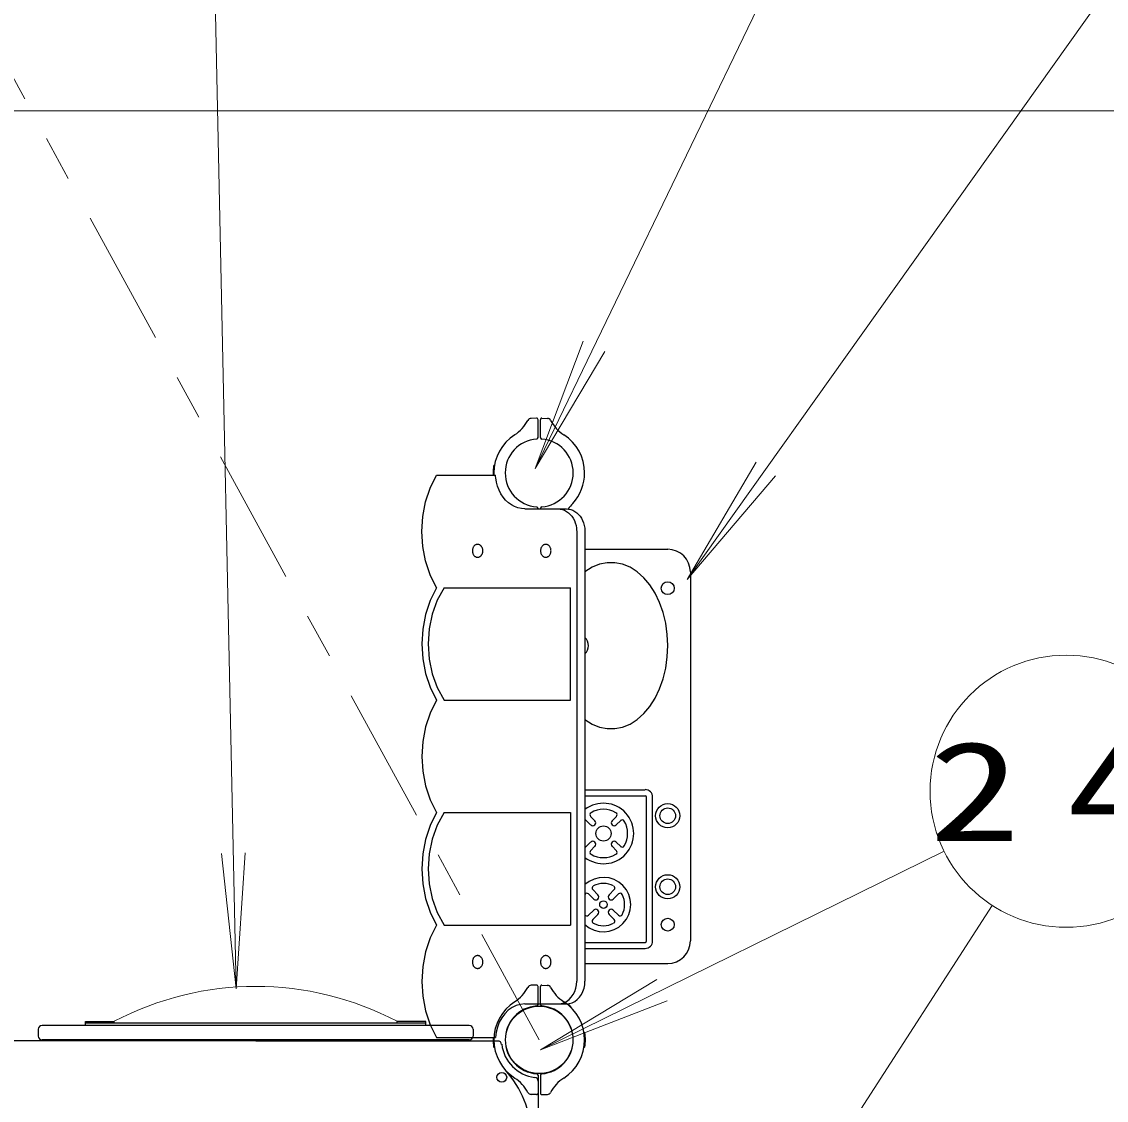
# Model space of a CAD drawing. Units: millimetres on the paper. Extents: x -385 to 0, y -594 to 267.
# Drawn here: x -272.27 to -248.36, y 177.36 to 201.14 of the extents above; entities that cross this region are included whole.
import ezdxf

# ---------------------------------------------------------------- set-up
doc = ezdxf.new("R2010")
doc.units = ezdxf.units.MM
doc.linetypes.add('USER2', pattern=[6, 3, -1, 1, -1])
doc.layers.add('LY_1', color=7, linetype='Continuous', lineweight=25)
doc.styles.add('ＭＳ ゴシック', font='')
doc.styles.get('ＭＳ ゴシック').set_extended_font_data('MS Gothic')

msp = doc.modelspace()

# ---------------------------------------------------------------- linework, layer by layer
at = {"layer": 'LY_1', "linetype": 'USER2', "lineweight": 13}
msp.add_line((-282.27, 217.872), (-260.861, 178.695), dxfattribs=at)
at = {"layer": 'LY_1', "lineweight": 13}
for p, q in [((-268.019, 202.452), (-267.541, 179.823)), ((-255.727, 202.123), (-260.952, 191.295)), ((-248.117, 202.164), (-257.602, 188.848)), ((-234.961, 199.182), (-360.387, 199.182)), ((-260.952, 191.295), (-259.889, 194.1)), ((-260.952, 191.295), (-259.418, 193.873)), ((-257.602, 188.848), (-256.081, 191.434)), ((-257.602, 188.848), (-255.655, 191.131)), ((-267.541, 179.823), (-267.866, 182.805)), ((-267.541, 179.823), (-267.343, 182.816)), ((-251.938, 182.852), (-260.835, 178.472)), ((-250.874, 181.657), (-260.861, 166.195)), ((-260.835, 178.472), (-258.269, 180.026)), ((-260.835, 178.472), (-258.038, 179.557))]:
    msp.add_line(p, q, dxfattribs=at)
at = {"layer": 'LY_1'}
for p, q in [((-260.921, 192.402), (-261.052, 192.397)), ((-260.886, 191.976), (-260.886, 192.368)), ((-260.836, 191.976), (-260.836, 192.368)), ((-260.802, 192.402), (-260.681, 192.398)), ((-261.847, 191.361), (-261.85, 191.361)), ((-263.128, 191.145), (-261.824, 191.145)), ((-261.176, 190.402), (-260.263, 190.402)), ((-260.886, 190.413), (-260.886, 190.402)), ((-260.836, 190.413), (-260.836, 190.402)), ((-260.035, 189.902), (-260.035, 179.987)), ((-259.853, 189.902), (-259.853, 179.987)), ((-259.853, 189.511), (-258.028, 189.511)), ((-257.528, 189.011), (-257.528, 180.878)), ((-262.958, 188.665), (-260.171, 188.665)), ((-260.171, 186.185), (-260.171, 188.665)), ((-262.958, 186.185), (-260.171, 186.185)), ((-259.853, 184.211), (-258.528, 184.211)), ((-259.853, 184.078), (-258.528, 184.078)), ((-258.495, 180.878), (-258.495, 184.045)), ((-258.361, 180.878), (-258.361, 184.045)), ((-262.958, 183.705), (-260.171, 183.705)), ((-260.171, 183.705), (-260.171, 181.225)), ((-259.633, 183.527), (-259.729, 183.623)), ((-259.256, 183.527), (-259.16, 183.623)), ((-259.728, 183.433), (-259.824, 183.529)), ((-259.162, 183.433), (-259.066, 183.529)), ((-259.728, 183.056), (-259.824, 182.96)), ((-259.633, 182.962), (-259.729, 182.866)), ((-259.256, 182.962), (-259.16, 182.866)), ((-259.162, 183.056), (-259.066, 182.96)), ((-259.567, 181.894), (-259.68, 182.008)), ((-259.323, 181.894), (-259.209, 182.008)), ((-259.661, 181.8), (-259.775, 181.914)), ((-259.229, 181.8), (-259.115, 181.914)), ((-259.661, 181.556), (-259.775, 181.442)), ((-259.567, 181.462), (-259.68, 181.348)), ((-259.323, 181.462), (-259.209, 181.348)), ((-259.229, 181.556), (-259.115, 181.442)), ((-262.958, 181.225), (-260.171, 181.225)), ((-259.853, 180.845), (-258.528, 180.845)), ((-259.853, 180.711), (-258.528, 180.711)), ((-259.853, 180.378), (-258.028, 180.378)), ((-260.921, 179.902), (-261.042, 179.898)), ((-260.886, 179.476), (-260.886, 179.868)), ((-260.836, 179.476), (-260.836, 179.868)), ((-260.802, 179.902), (-260.671, 179.897)), ((-261.176, 179.487), (-260.263, 179.487)), ((-270.861, 179.061), (-270.861, 179.1)), ((-270.861, 179.1), (-270.228, 179.1)), ((-270.228, 179.061), (-270.228, 179.105)), ((-263.995, 179.061), (-263.995, 179.105)), ((-263.361, 179.1), (-263.995, 179.1)), ((-263.361, 179.011), (-263.361, 179.1)), ((-271.903, 178.928), (-271.903, 178.778)), ((-262.403, 179.011), (-271.82, 179.011)), ((-270.861, 179.011), (-270.861, 179.061)), ((-263.361, 179.061), (-270.861, 179.061)), ((-262.32, 178.928), (-262.32, 178.778)), ((-259.875, 178.861), (-259.873, 178.861)), ((-267.111, 178.67), (-272.451, 178.67)), ((-262.403, 178.695), (-271.82, 178.695)), ((-267.111, 178.67), (-261.772, 178.67)), ((-263.128, 178.745), (-261.824, 178.745)), ((-261.847, 178.528), (-261.85, 178.528)), ((-259.875, 178.528), (-259.873, 178.528)), ((-260.886, 177.913), (-260.886, 172.445)), ((-260.836, 177.913), (-260.836, 177.521)), ((-260.921, 177.488), (-261.052, 177.492)), ((-260.802, 177.488), (-260.681, 177.492))]:
    msp.add_line(p, q, dxfattribs=at)
for points in [[(-263.128, 188.665), (-263.266, 188.949), (-263.366, 189.255), (-263.427, 189.576), (-263.448, 189.905), (-263.427, 190.233), (-263.366, 190.555), (-263.266, 190.861), (-263.128, 191.145)], [(-261.176, 190.402), (-261.253, 190.408), (-261.33, 190.425), (-261.404, 190.452), (-261.474, 190.491), (-261.541, 190.539), (-261.602, 190.597), (-261.658, 190.663), (-261.706, 190.737), (-261.747, 190.817), (-261.78, 190.903), (-261.804, 190.993), (-261.819, 191.086), (-261.822, 191.115), (-261.824, 191.145)], [(-260.444, 190.402), (-260.396, 190.399), (-260.349, 190.388), (-260.303, 190.371), (-260.258, 190.348), (-260.217, 190.318), (-260.178, 190.282), (-260.144, 190.242), (-260.113, 190.196), (-260.087, 190.146), (-260.066, 190.093), (-260.05, 190.038), (-260.04, 189.98), (-260.036, 189.941), (-260.035, 189.902)], [(-260.263, 190.402), (-260.214, 190.399), (-260.167, 190.388), (-260.121, 190.371), (-260.077, 190.348), (-260.035, 190.318), (-259.997, 190.282), (-259.962, 190.242), (-259.931, 190.196), (-259.905, 190.146), (-259.884, 190.093), (-259.868, 190.038), (-259.858, 189.98), (-259.854, 189.941), (-259.853, 189.902)], [(-259.853, 185.758), (-259.697, 185.659), (-259.532, 185.591), (-259.363, 185.557), (-259.193, 185.557), (-259.024, 185.591), (-258.859, 185.659), (-258.703, 185.759), (-258.557, 185.889), (-258.425, 186.047), (-258.308, 186.229), (-258.21, 186.434), (-258.131, 186.656), (-258.074, 186.892), (-258.04, 187.137), (-258.028, 187.387), (-258.04, 187.636), (-258.074, 187.881), (-258.132, 188.117), (-258.21, 188.339), (-258.309, 188.544), (-258.425, 188.726), (-258.557, 188.884), (-258.703, 189.014), (-258.86, 189.114), (-259.024, 189.181), (-259.193, 189.215), (-259.364, 189.215), (-259.533, 189.181), (-259.697, 189.114), (-259.853, 189.014)], [(-263.128, 188.665), (-263.266, 188.381), (-263.366, 188.075), (-263.427, 187.753), (-263.448, 187.425), (-263.427, 187.096), (-263.366, 186.775), (-263.266, 186.469), (-263.128, 186.185)], [(-262.958, 188.665), (-263.11, 188.386), (-263.221, 188.081), (-263.288, 187.757), (-263.311, 187.425), (-263.288, 187.092), (-263.221, 186.768), (-263.11, 186.463), (-262.958, 186.185)], [(-263.128, 186.185), (-263.266, 185.901), (-263.366, 185.595), (-263.427, 185.273), (-263.448, 184.945), (-263.427, 184.616), (-263.366, 184.295), (-263.266, 183.989), (-263.128, 183.705)], [(-263.128, 183.705), (-263.266, 183.421), (-263.366, 183.115), (-263.427, 182.793), (-263.448, 182.465), (-263.427, 182.136), (-263.366, 181.815), (-263.266, 181.509), (-263.128, 181.225)], [(-262.958, 183.705), (-263.11, 183.426), (-263.221, 183.121), (-263.288, 182.797), (-263.311, 182.465), (-263.288, 182.132), (-263.221, 181.808), (-263.11, 181.503), (-262.958, 181.225)], [(-263.128, 181.225), (-263.266, 180.941), (-263.366, 180.635), (-263.427, 180.313), (-263.448, 179.985), (-263.427, 179.656), (-263.366, 179.335), (-263.266, 179.029), (-263.128, 178.745)], [(-260.444, 179.487), (-260.38, 179.493), (-260.318, 179.512), (-260.258, 179.542), (-260.204, 179.583), (-260.155, 179.634), (-260.113, 179.693), (-260.079, 179.76), (-260.055, 179.833), (-260.04, 179.909), (-260.035, 179.987)], [(-260.263, 179.487), (-260.199, 179.493), (-260.136, 179.512), (-260.077, 179.542), (-260.022, 179.583), (-259.973, 179.634), (-259.931, 179.693), (-259.898, 179.76), (-259.873, 179.833), (-259.858, 179.909), (-259.853, 179.987)], [(-261.176, 179.487), (-261.273, 179.478), (-261.369, 179.451), (-261.46, 179.407), (-261.544, 179.347), (-261.62, 179.272), (-261.686, 179.184), (-261.741, 179.085), (-261.782, 178.977), (-261.81, 178.863), (-261.824, 178.745)]]:
    msp.add_lwpolyline(points, dxfattribs=at)
for points in [[(-262.219, 189.336), (-262.209, 189.337), (-262.199, 189.338), (-262.189, 189.341), (-262.179, 189.345), (-262.17, 189.35), (-262.161, 189.355), (-262.153, 189.362), (-262.145, 189.369), (-262.137, 189.378), (-262.13, 189.387), (-262.124, 189.397), (-262.119, 189.407), (-262.114, 189.418), (-262.11, 189.43), (-262.107, 189.441), (-262.105, 189.453), (-262.104, 189.466), (-262.103, 189.478), (-262.104, 189.49), (-262.105, 189.503), (-262.107, 189.515), (-262.11, 189.526), (-262.114, 189.538), (-262.119, 189.549), (-262.124, 189.559), (-262.13, 189.569), (-262.137, 189.578), (-262.145, 189.586), (-262.153, 189.594), (-262.161, 189.601), (-262.17, 189.606), (-262.179, 189.611), (-262.189, 189.615), (-262.199, 189.617), (-262.209, 189.619), (-262.219, 189.62), (-262.229, 189.619), (-262.239, 189.617), (-262.249, 189.615), (-262.259, 189.611), (-262.268, 189.606), (-262.277, 189.601), (-262.286, 189.594), (-262.294, 189.586), (-262.301, 189.578), (-262.308, 189.569), (-262.314, 189.559), (-262.32, 189.549), (-262.324, 189.538), (-262.328, 189.526), (-262.331, 189.515), (-262.333, 189.503), (-262.335, 189.49), (-262.335, 189.478), (-262.335, 189.466), (-262.333, 189.453), (-262.331, 189.441), (-262.328, 189.43), (-262.324, 189.418), (-262.32, 189.407), (-262.314, 189.397), (-262.308, 189.387), (-262.301, 189.378), (-262.294, 189.369), (-262.286, 189.362), (-262.277, 189.355), (-262.268, 189.35), (-262.259, 189.345), (-262.249, 189.341), (-262.239, 189.338), (-262.229, 189.337)], [(-260.717, 189.336), (-260.707, 189.337), (-260.697, 189.338), (-260.687, 189.341), (-260.678, 189.345), (-260.668, 189.35), (-260.659, 189.355), (-260.651, 189.362), (-260.643, 189.369), (-260.635, 189.378), (-260.628, 189.387), (-260.622, 189.397), (-260.617, 189.407), (-260.612, 189.418), (-260.608, 189.43), (-260.605, 189.441), (-260.603, 189.453), (-260.602, 189.466), (-260.601, 189.478), (-260.602, 189.49), (-260.603, 189.503), (-260.605, 189.515), (-260.608, 189.526), (-260.612, 189.538), (-260.617, 189.549), (-260.622, 189.559), (-260.628, 189.569), (-260.635, 189.578), (-260.643, 189.586), (-260.651, 189.594), (-260.659, 189.601), (-260.668, 189.606), (-260.678, 189.611), (-260.687, 189.615), (-260.697, 189.617), (-260.707, 189.619), (-260.717, 189.62), (-260.727, 189.619), (-260.738, 189.617), (-260.747, 189.615), (-260.757, 189.611), (-260.766, 189.606), (-260.775, 189.601), (-260.784, 189.594), (-260.792, 189.586), (-260.799, 189.578), (-260.806, 189.569), (-260.812, 189.559), (-260.818, 189.549), (-260.823, 189.538), (-260.826, 189.526), (-260.829, 189.515), (-260.832, 189.503), (-260.833, 189.49), (-260.833, 189.478), (-260.833, 189.466), (-260.832, 189.453), (-260.829, 189.441), (-260.826, 189.43), (-260.823, 189.418), (-260.818, 189.407), (-260.812, 189.397), (-260.806, 189.387), (-260.799, 189.378), (-260.792, 189.369), (-260.784, 189.362), (-260.775, 189.355), (-260.766, 189.35), (-260.757, 189.345), (-260.747, 189.341), (-260.738, 189.338), (-260.727, 189.337)], [(-262.219, 180.27), (-262.209, 180.27), (-262.199, 180.272), (-262.189, 180.274), (-262.179, 180.278), (-262.17, 180.283), (-262.161, 180.289), (-262.153, 180.295), (-262.145, 180.303), (-262.137, 180.311), (-262.13, 180.32), (-262.124, 180.33), (-262.119, 180.34), (-262.114, 180.351), (-262.11, 180.363), (-262.107, 180.375), (-262.105, 180.387), (-262.104, 180.399), (-262.103, 180.411), (-262.104, 180.424), (-262.105, 180.436), (-262.107, 180.448), (-262.11, 180.46), (-262.114, 180.471), (-262.119, 180.482), (-262.124, 180.493), (-262.13, 180.502), (-262.137, 180.511), (-262.145, 180.52), (-262.153, 180.527), (-262.161, 180.534), (-262.17, 180.54), (-262.179, 180.544), (-262.189, 180.548), (-262.199, 180.551), (-262.209, 180.552), (-262.219, 180.553), (-262.229, 180.552), (-262.239, 180.551), (-262.249, 180.548), (-262.259, 180.544), (-262.268, 180.54), (-262.277, 180.534), (-262.286, 180.527), (-262.294, 180.52), (-262.301, 180.511), (-262.308, 180.502), (-262.314, 180.493), (-262.32, 180.482), (-262.324, 180.471), (-262.328, 180.46), (-262.331, 180.448), (-262.333, 180.436), (-262.335, 180.424), (-262.335, 180.411), (-262.335, 180.399), (-262.333, 180.387), (-262.331, 180.375), (-262.328, 180.363), (-262.324, 180.351), (-262.32, 180.34), (-262.314, 180.33), (-262.308, 180.32), (-262.301, 180.311), (-262.294, 180.303), (-262.286, 180.295), (-262.277, 180.289), (-262.268, 180.283), (-262.259, 180.278), (-262.249, 180.274), (-262.239, 180.272), (-262.229, 180.27)], [(-260.717, 180.27), (-260.707, 180.27), (-260.697, 180.272), (-260.687, 180.274), (-260.678, 180.278), (-260.668, 180.283), (-260.659, 180.289), (-260.651, 180.295), (-260.643, 180.303), (-260.635, 180.311), (-260.628, 180.32), (-260.622, 180.33), (-260.617, 180.34), (-260.612, 180.351), (-260.608, 180.363), (-260.605, 180.375), (-260.603, 180.387), (-260.602, 180.399), (-260.601, 180.411), (-260.602, 180.424), (-260.603, 180.436), (-260.605, 180.448), (-260.608, 180.46), (-260.612, 180.471), (-260.617, 180.482), (-260.622, 180.493), (-260.628, 180.502), (-260.635, 180.511), (-260.643, 180.52), (-260.651, 180.527), (-260.659, 180.534), (-260.668, 180.54), (-260.678, 180.544), (-260.687, 180.548), (-260.697, 180.551), (-260.707, 180.552), (-260.717, 180.553), (-260.727, 180.552), (-260.738, 180.551), (-260.747, 180.548), (-260.757, 180.544), (-260.766, 180.54), (-260.775, 180.534), (-260.784, 180.527), (-260.792, 180.52), (-260.799, 180.511), (-260.806, 180.502), (-260.812, 180.493), (-260.818, 180.482), (-260.823, 180.471), (-260.826, 180.46), (-260.829, 180.448), (-260.832, 180.436), (-260.833, 180.424), (-260.833, 180.411), (-260.833, 180.399), (-260.832, 180.387), (-260.829, 180.375), (-260.826, 180.363), (-260.823, 180.351), (-260.818, 180.34), (-260.812, 180.33), (-260.806, 180.32), (-260.799, 180.311), (-260.792, 180.303), (-260.784, 180.295), (-260.775, 180.289), (-260.766, 180.283), (-260.757, 180.278), (-260.747, 180.274), (-260.738, 180.272), (-260.727, 180.27)]]:
    msp.add_lwpolyline(points, close=True, dxfattribs=at)
for centre, radius in [((-258.028, 188.653), 0.142), ((-258.028, 183.636), 0.267), ((-258.028, 183.636), 0.172), ((-259.445, 183.245), 0.167), ((-258.028, 182.07), 0.267), ((-258.028, 182.07), 0.172), ((-259.445, 181.678), 0.0833), ((-258.028, 181.236), 0.142), ((-260.861, 178.695), 0.743), ((-261.686, 177.87), 0.108)]:
    msp.add_circle(centre, radius, dxfattribs=at)
at = {"layer": 'LY_1', "lineweight": 13}
msp.add_circle((-249.246, 184.177), 3, dxfattribs=at)
at = {"layer": 'LY_1'}
for centre, radius, start, end in [((-261.853, 192.737), 0.833, 302.7272, 332.5412), ((-261.039, 192.314), 0.0833, 92, 152.5412), ((-260.92, 192.368), 0.0333, 0, 92), ((-260.803, 192.368), 0.0333, 88, 180), ((-260.684, 192.314), 0.0833, 27.4588, 88), ((-259.87, 192.737), 0.833, 207.4588, 237.2728), ((-260.861, 191.195), 1, 122.7272, 180), ((-260.92, 191.976), 0.0333, 274.2707, 0), ((-260.803, 191.976), 0.0333, 180, 265.7293), ((-260.861, 191.195), 1, 0, 57.2728), ((-260.861, 191.195), 0.75, 94.2707, 265.7293), ((-260.861, 191.195), 0.75, 274.2707, 85.7293), ((-260.861, 191.195), 1.017, 171.3731, 180), ((-261.85, 191.345), 0.0167, 90, 171.3731), ((-260.861, 191.195), 1.017, 180, 182.819), ((-260.861, 191.195), 1, 180, 182.866), ((-260.861, 191.195), 1, 317.7828, 0), ((-260.92, 190.413), 0.0333, 0, 85.7293), ((-260.803, 190.413), 0.0333, 94.2707, 180), ((-258.516, 189.067), 2.167, 137.7828, 142.0277), ((-258.028, 189.011), 0.5, 0, 90), ((-260.028, 187.386), 0.25, 314.4204, 45.5796), ((-258.528, 184.045), 0.167, 0, 90), ((-259.445, 183.245), 0.667, 232.2273, 127.7727), ((-258.528, 184.045), 0.0333, 0, 90), ((-259.694, 183.659), 0.05, 121.032, 225), ((-259.445, 183.245), 0.533, 58.968, 121.032), ((-259.196, 183.659), 0.05, 315, 58.968), ((-259.859, 183.494), 0.05, 45, 83.3336), ((-259.68, 183.48), 0.0667, 225, 45), ((-259.209, 183.48), 0.0667, 135, 315), ((-259.031, 183.494), 0.05, 31.032, 135), ((-259.445, 183.245), 0.533, 328.968, 31.032), ((-259.859, 182.995), 0.05, 276.6664, 315), ((-259.68, 183.009), 0.0667, 315, 135), ((-259.209, 183.009), 0.0667, 45, 225), ((-259.031, 182.995), 0.05, 225, 328.968), ((-259.694, 182.83), 0.05, 135, 238.968), ((-259.445, 183.245), 0.533, 238.968, 301.032), ((-259.196, 182.83), 0.05, 301.032, 45), ((-259.445, 181.678), 0.6, 227.1103, 132.8897), ((-259.645, 182.043), 0.05, 118.7398, 225), ((-259.445, 181.678), 0.467, 61.2602, 118.7398), ((-259.244, 182.043), 0.05, 315, 61.2602), ((-259.81, 181.878), 0.05, 45, 151.2602), ((-259.614, 181.847), 0.0667, 225, 45), ((-259.276, 181.847), 0.0667, 135, 315), ((-259.079, 181.878), 0.05, 28.7398, 135), ((-259.445, 181.678), 0.467, 331.2602, 28.7398), ((-259.614, 181.509), 0.0667, 315, 135), ((-259.276, 181.509), 0.0667, 45, 225), ((-259.81, 181.478), 0.05, 208.7398, 315), ((-259.645, 181.313), 0.05, 135, 241.2602), ((-259.445, 181.678), 0.467, 241.2602, 298.7398), ((-259.244, 181.313), 0.05, 298.7398, 45), ((-259.079, 181.478), 0.05, 225, 331.2602), ((-258.528, 180.878), 0.167, 270, 0), ((-258.528, 180.878), 0.0333, 270, 0), ((-258.028, 180.878), 0.5, 270, 0), ((-261.853, 180.237), 0.833, 302.7272, 332.5412), ((-261.039, 179.814), 0.0833, 92, 152.5412), ((-260.92, 179.868), 0.0333, 0, 92), ((-260.803, 179.868), 0.0333, 88, 180), ((-260.684, 179.814), 0.0833, 27.4588, 88), ((-259.87, 180.237), 0.833, 207.4588, 237.2728), ((-260.861, 178.695), 1, 122.7272, 180), ((-260.861, 178.695), 0.75, 94.2707, 265.7293), ((-260.92, 179.476), 0.0333, 274.2707, 0), ((-260.803, 179.476), 0.0333, 180, 265.7293), ((-260.861, 178.695), 0.75, 274.2707, 85.7293), ((-260.861, 178.695), 1, 0, 57.2728), ((-258.516, 180.822), 2.167, 217.9723, 222.2172), ((-271.82, 178.928), 0.0833, 90, 180), ((-262.403, 178.928), 0.0833, 0, 90), ((-259.873, 178.845), 0.0167, 8.6269, 90), ((-260.861, 178.695), 1.017, 0, 8.6269), ((-271.82, 178.778), 0.0833, 180, 270), ((-262.403, 178.778), 0.0833, 270, 0), ((-260.861, 178.695), 1.017, 177.181, 180), ((-260.861, 178.695), 1.017, 180, 188.6269), ((-260.861, 178.695), 1, 180, 237.2728), ((-261.772, 178.586), 0.0833, 6.7872, 90), ((-260.861, 178.695), 0.833, 186.7872, 263.2128), ((-260.861, 178.695), 1, 302.7272, 0), ((-260.861, 178.695), 1.017, 351.3731, 0), ((-261.85, 178.545), 0.0167, 188.6269, 270), ((-259.873, 178.545), 0.0167, 270, 351.3731), ((-263.207, 176.567), 2.167, 1.0841, 42.2172), ((-260.92, 177.913), 0.0333, 0, 85.7293), ((-260.803, 177.913), 0.0333, 94.2707, 180), ((-261.853, 177.152), 0.833, 27.4588, 57.2728), ((-260.97, 177.784), 0.0833, 0, 83.2128), ((-259.87, 177.152), 0.833, 122.7272, 152.5412), ((-261.039, 177.575), 0.0833, 207.4588, 268), ((-260.92, 177.521), 0.0333, 268, 0), ((-260.803, 177.521), 0.0333, 180, 272), ((-260.684, 177.575), 0.0833, 272, 332.5412)]:
    msp.add_arc(centre, radius, start, end, dxfattribs=at)
at = {"layer": 'LY_1', "lineweight": 13}
msp.add_arc((-267.111, 173.168), 6.705, 62.301, 117.699, dxfattribs=at)

# ---------------------------------------------------------------- texts
at = {"layer": 'LY_1', "insert": (-249.246, 184.177), "char_height": 2.199, "attachment_point": 5, "style": 'ＭＳ ゴシック'}
msp.add_mtext('\\T1.5;\\W1.35;24', dxfattribs=at)

doc.saveas('drawing.dxf')
